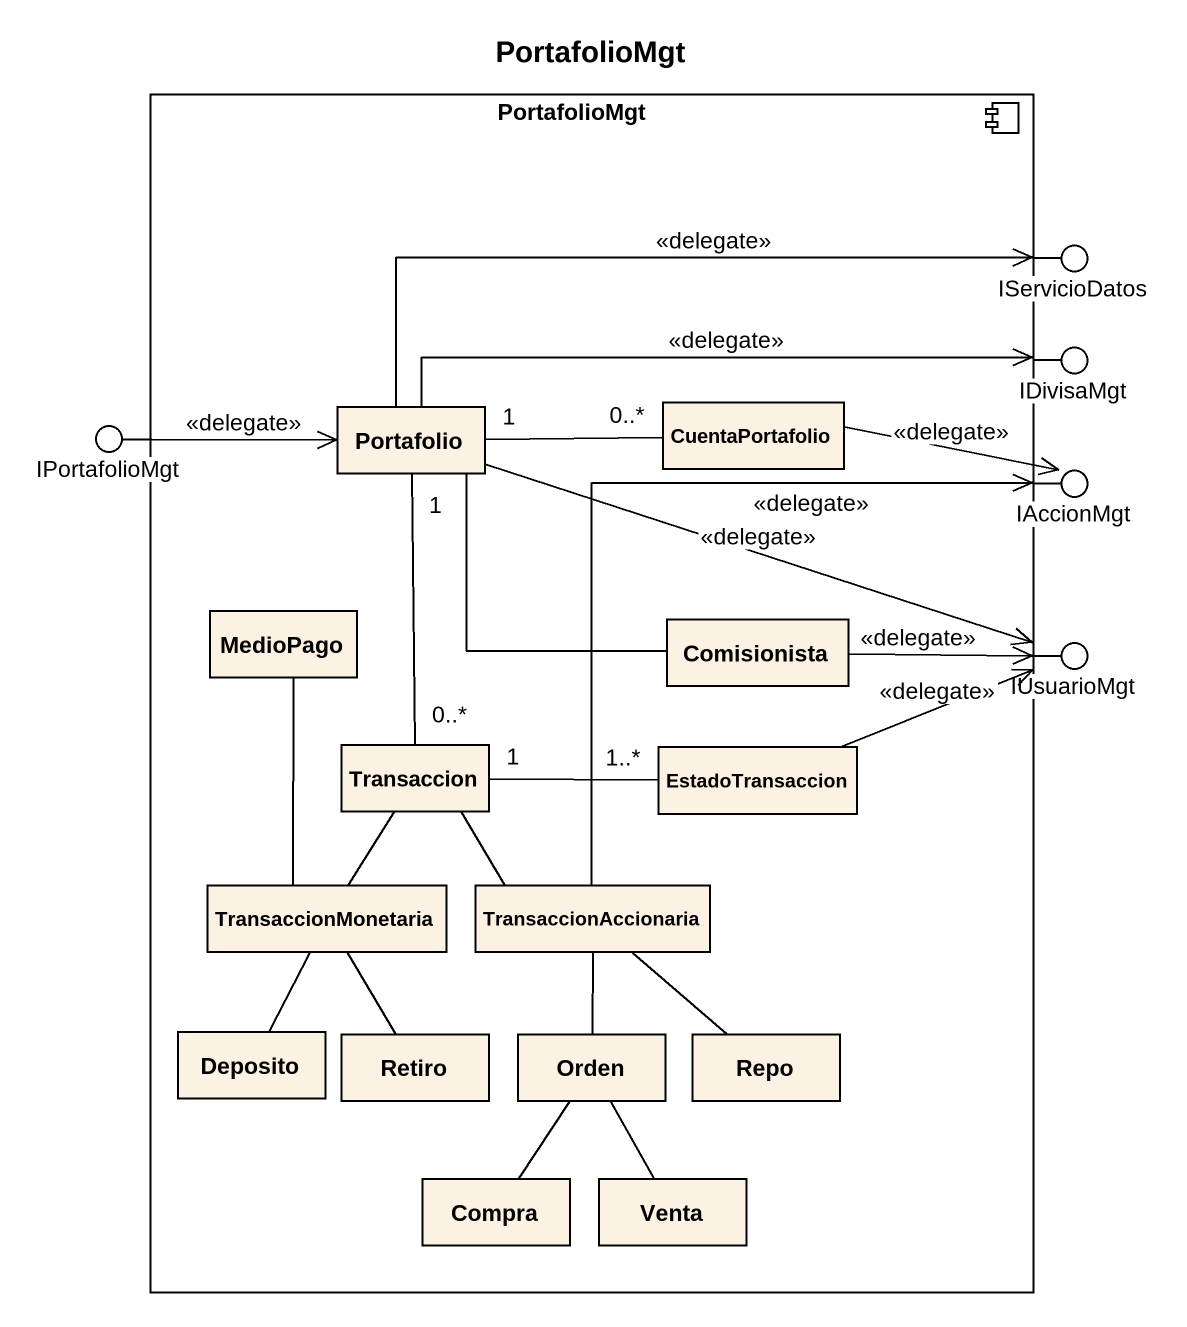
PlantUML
@startuml
title PortafolioMgt
component PortafolioMgt {
  rectangle Portafolio
  rectangle CuentaPortafolio
  rectangle MedioPago
  rectangle Comisionista
  rectangle Transaccion
  rectangle EstadoTransaccion
  rectangle TransaccionMonetaria
  rectangle TransaccionAccionaria
  rectangle Deposito
  rectangle Retiro
  rectangle Orden
  rectangle Repo
  rectangle Compra
  rectangle Venta
}
() IServicioDatos
() IDivisaMgt
() IPortafolioMgt
() IAccionMgt
() IUsuarioMgt
PortafolioMgt -up- IServicioDatos
PortafolioMgt -up- IDivisaMgt
PortafolioMgt -left- IPortafolioMgt
PortafolioMgt -right- IAccionMgt
PortafolioMgt -right- IUsuarioMgt
IPortafolioMgt -right-> Portafolio : <<delegate>>
Portafolio -right-> IServicioDatos : <<delegate>>
Portafolio -right-> IDivisaMgt : <<delegate>>
Portafolio "1" -right- "0..*" CuentaPortafolio
Portafolio -- Comisionista
Portafolio -right-> IUsuarioMgt : <<delegate>>
Portafolio "1" -- "0..*" Transaccion
CuentaPortafolio -right-> IAccionMgt : <<delegate>>
Comisionista -right-> IUsuarioMgt : <<delegate>>
Transaccion "1" -right- "1..*" EstadoTransaccion
Transaccion -- TransaccionMonetaria
Transaccion -- TransaccionAccionaria
EstadoTransaccion -right-> IUsuarioMgt : <<delegate>>
TransaccionMonetaria -up- MedioPago
TransaccionMonetaria -- Deposito
TransaccionMonetaria -- Retiro
TransaccionAccionaria -up-> IAccionMgt : <<delegate>>
TransaccionAccionaria -- Orden
TransaccionAccionaria -- Repo
Orden -- Compra
Orden -- Venta
@enduml
